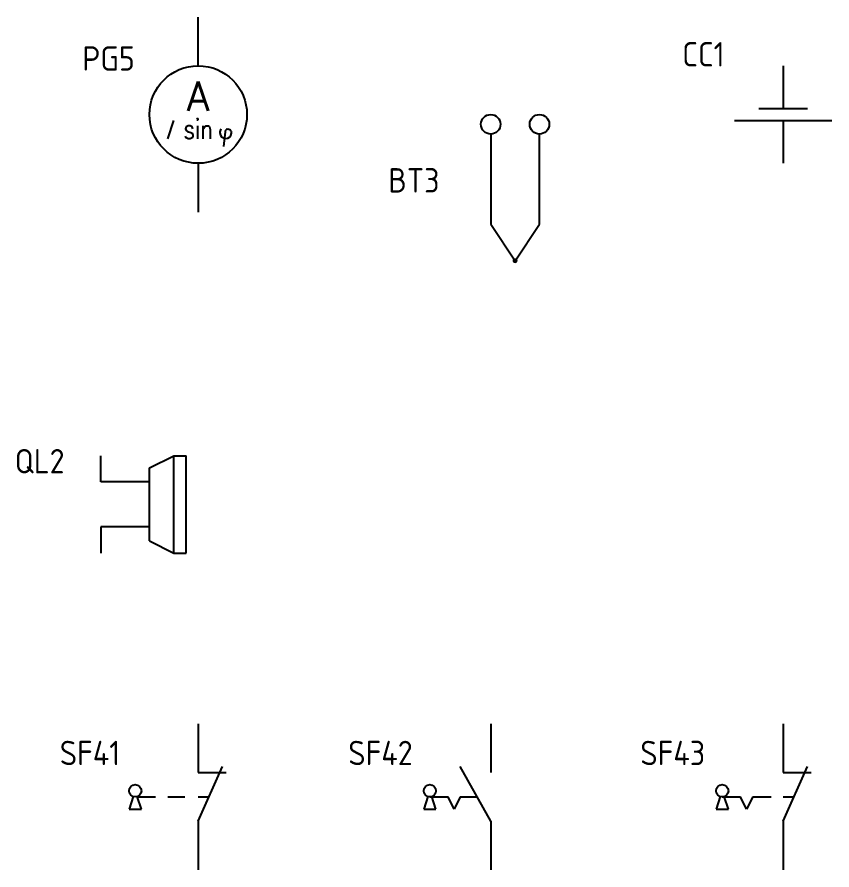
# Model space of a CAD drawing. Header units: millimetres. Extents: x 1746 to 2533, y 1027 to 2108.
# Drawn here: x 1891.4 to 1975, y 1292.5 to 1380 of the extents above; entities that cross this region are included whole.
import ezdxf
from ezdxf.enums import TextEntityAlignment as Align

# ---------------------------------------------------------------- set-up
doc = ezdxf.new("R2010")
doc.units = ezdxf.units.MM
doc.layers.add('SYMS', color=7, linetype='Continuous')
doc.layers.add('TAGS', color=7, linetype='Continuous')
doc.styles.add('SIMPLEX', font='simplex')
doc.styles.add('WD_IEC', font='isocp2.shx', dxfattribs={"width": 0.9, "height": 4})

# ---------------------------------------------------------------- blocks, each defined once
blk = doc.blocks.new('VAM1')
for p, q in [((0, 5), (0, 10)), ((-3.125, -2.5), (-2.5, -0.625)), ((2.748, -1.771), (2.596, -3.263)), ((0, -5), (0, -10))]:
    blk.add_line(p, q)
blk.add_circle((0, 0), 5)
for centre, radius, start, end in [((3.365, -1.909), 1.139, 157.07147, 178.73656), ((3.036, -1.801), 0.29, 102.5424, 174.16899), ((3.054, -1.882), 0.372, 353.11043, 102.5424), ((2.827, -1.854), 0.601, 182.84838, 353.11043)]:
    blk.add_arc(centre, radius, start, end)
at = {"style": 'SIMPLEX'}
blk.add_text('A', height=3, dxfattribs=at).set_placement((0, 1.875), align=Align.MIDDLE)
at = {"style": 'SIMPLEX', "width": 0.8}
blk.add_text('sin', height=2, dxfattribs=at).set_placement((0, -2.5), align=Align.CENTER)
at = {"style": 'WD_IEC'}
for tag, p in [('INST', (-6.5, 10.5)), ('LOC', (-6.5, 7.5)), ('TAG1', (-6.5, 4.5)), ('XREF', (-6.5, -4)), ('DESC1', (-6.5, -7.85)), ('DESC2', (-6.5, -11.35)), ('DESC3', (-6.5, -14.85)), ('WDTAGALT', (-6, -18))]:
    blk.add_attdef(tag, text='', height=2.5, dxfattribs=at).set_placement(p, align=Align.RIGHT)
at = {"style": 'WD_IEC', "flags": 1}
for tag, p, height in [('MFG', (2.75, 9), 1.5), ('X2TERM01', (0, 10), 0.32), ('CAT', (2.75, 6.5), 1.5), ('X4LINK', (-5, 0), 0.32), ('X1LINK', (5, 0), 0.32), ('ASSYCODE', (1, -6.5), 1), ('FAMILY', (1, -8), 1), ('CATDESC', (1, -9.5), 1), ('X8TERM02', (0, -10), 0.32)]:
    blk.add_attdef(tag, p, '', height=height, dxfattribs=at)
at = {"style": 'WD_IEC'}
blk.add_attdef('TERM01', text='', height=2, rotation=90, dxfattribs=at).set_placement((-1, 10), align=Align.RIGHT)
blk.add_attdef('TERM02', (-1, -10), '', height=2, rotation=90, dxfattribs=at)
blk = doc.blocks.new('VTC1L')
for p, q in [((0, -2), (0, -11.25)), ((5, -11.25), (5, -2)), ((0, -11.25), (2.5, -15)), ((2.5, -15), (5, -11.25))]:
    blk.add_line(p, q)
at = {"const_width": 0.25}
blk.add_lwpolyline([(2.375, -15, 1), (2.625, -15, 1)], format="xyb", close=True, dxfattribs=at)
for centre in [(0, -1), (5, -1)]:
    blk.add_circle(centre, 1)
at = {"style": 'WD_IEC'}
for tag, p in [('INST', (-5.25, -1)), ('LOC', (-5.25, -4.5)), ('TAG1', (-5.25, -8)), ('RATING1', (-5.25, -12.35)), ('RATING2', (-5.25, -16.35)), ('DESC1', (-5.25, -20.35)), ('DESC2', (-5.25, -23.85)), ('DESC3', (-5.25, -27.35)), ('XREF', (-5.25, -32.35)), ('WDTAGALT', (-5, -36))]:
    blk.add_attdef(tag, text='', height=2.5, dxfattribs=at).set_placement(p, align=Align.RIGHT)
for tag, p, height, flags in [('X2TERM01', (0, 0), 0.32, 1), ('X2TERM02', (5, 0), 0.32, 1), ('X4TERM01', (-1, -1), 0.32, 1), ('X1TERM02', (6, -1), 0.32, 1), ('MFG', (7.5, -6.25), 1.5, 9), ('CAT', (7.5, -8.75), 1.5, 9), ('ASSYCODE', (6, -12.75), 1, 1), ('FAMILY', (6, -14.25), 1, 1), ('CATDESC', (6, -15.75), 1, 1)]:
    blk.add_attdef(tag, p, '', height=height, dxfattribs=dict(at, flags=flags))
for tag, p in [('TERM01', (-1, -3.75)), ('TERM02', (4, -3.75))]:
    blk.add_attdef(tag, text='', height=2, rotation=90, dxfattribs=at).set_placement(p, align=Align.RIGHT)
blk = doc.blocks.new('VPW1G4')
for p, q in [((0, 5), (0, 0.625)), ((-2.5, 0.625), (2.5, 0.625)), ((-5, -0.625), (5, -0.625)), ((0, -0.625), (0, -5))]:
    blk.add_line(p, q)
at = {"style": 'WD_IEC'}
for tag, p in [('INST', (-6.01, 10.931)), ('LOC', (-6.01, 7.931)), ('TAG1', (-6.01, 4.931)), ('DESC1', (-5.519, -6.293)), ('DESC2', (-5.519, -9.293)), ('DESC3', (-5.519, -12.293))]:
    blk.add_attdef(tag, text='', height=2.5, dxfattribs=at).set_placement(p, align=Align.RIGHT)
blk.add_attdef('TERM01', text='', height=2, rotation=90, dxfattribs=at).set_placement((-0.991, 9.258), align=Align.RIGHT)
at = {"style": 'WD_IEC', "flags": 9}
for tag, p in [('MFG', (5.861, 6.301)), ('CAT', (5.861, 3.801))]:
    blk.add_attdef(tag, text='', height=1.5, dxfattribs=at).set_placement(p, align=Align.RIGHT)
at = {"style": 'WD_IEC', "flags": 1}
for tag, p, height in [('X2TERM01', (0, 5), 0.32), ('ASSYCODE', (2.478, -5.123), 1), ('X8TERM02', (0, -5), 0.32), ('FAMILY', (2.478, -6.623), 1), ('CATDESC', (2.478, -8.123), 1)]:
    blk.add_attdef(tag, p, '', height=height, dxfattribs=at)
at = {"style": 'WD_IEC'}
blk.add_attdef('RATING1', text='', height=2.5, dxfattribs=at).set_placement((-11.627, 1.069), align=Align.CENTER)
at = {"lineweight": 15, "style": 'WD_IEC'}
blk.add_attdef('XREF', text='', height=2.5, dxfattribs=at).set_placement((-5.519, -3.293), align=Align.RIGHT)
at = {"style": 'WD_IEC'}
blk.add_attdef('TERM02', (-1, -10.448), '', height=2, rotation=90, dxfattribs=at)
blk = doc.blocks.new('VSV1Y4')
for p, q in [((0, 2.314), (0, 5)), ((5, 3.75), (7.5, 5)), ((7.5, -5), (7.5, 5)), ((7.5, 5), (8.75, 5)), ((8.75, -5), (8.75, 5)), ((5, -3.75), (5, 3.75)), ((5, 2.314), (0, 2.314)), ((5, -2.314), (0, -2.314)), ((0, -2.314), (0, -5)), ((5, -3.75), (7.5, -5)), ((7.5, -5), (8.75, -5))]:
    blk.add_line(p, q)
at = {"style": 'WD_IEC'}
for tag, p in [('INST', (-3.708, 9.184)), ('LOC', (-3.708, 6.184)), ('TAG1', (-3.708, 3.184)), ('DESC1', (-3.708, -4.416)), ('DESC2', (-3.708, -7.416)), ('DESC3', (-3.708, -10.416))]:
    blk.add_attdef(tag, text='', height=2.5, dxfattribs=at).set_placement(p, align=Align.RIGHT)
at = {"style": 'WD_IEC', "flags": 1}
for tag, p, height in [('MFG', (9.158, 6.041), 1.5), ('X2TERM01', (0, 5), 0.32), ('CAT', (9.158, 3.541), 1.5), ('ASSYCODE', (9.34, -4.616), 1), ('X8TERM02', (0, -5), 0.32), ('FAMILY', (9.34, -6.116), 1), ('CATDESC', (9.34, -7.616), 1)]:
    blk.add_attdef(tag, p, '', height=height, dxfattribs=at)
at = {"style": 'WD_IEC'}
blk.add_attdef('TERM01', text='', height=2, rotation=90, dxfattribs=at).set_placement((-0.644, 4.511), align=Align.RIGHT)
blk.add_attdef('TERM02', (-0.675, -5.356), '', height=2, rotation=90, dxfattribs=at)
at = {"lineweight": 15, "style": 'WD_IEC'}
blk.add_attdef('XREF', text='', height=2.5, dxfattribs=at).set_placement((-3.708, -1.416), align=Align.RIGHT)
at = {"style": 'WD_IEC', "width": 0.9}
blk.add_attdef('WDTAGALT', text='', height=2.5, dxfattribs=at).set_placement((-3.708, -13.416), align=Align.RIGHT)
blk = doc.blocks.new('VPB12KS')
for p, q in [((0, 7.5), (0, 2.5)), ((0, -2.5), (2.5, 3.125)), ((0, 2.5), (2.868, 2.5)), ((-6.656, 0.032), (-7.083, -1.25)), ((-5.833, -1.25), (-6.261, 0.032)), ((-6.25, 0), (-4.375, 0)), ((-3.125, 0), (-1.389, 0)), ((0, 0), (1.111, 0)), ((-7.083, -1.25), (-5.833, -1.25)), ((0, -2.5), (0, -7.5))]:
    blk.add_line(p, q)
blk.add_circle((-6.458, 0.625), 0.625)
at = {"style": 'WD_IEC'}
for tag, p in [('INST', (-8, 10.25)), ('LOC', (-8, 6.75)), ('TAG1', (-8, 3.25)), ('DESC1', (-8, -10.35)), ('DESC2', (-8, -13.85)), ('DESC3', (-8, -17.35))]:
    blk.add_attdef(tag, text='', height=2.5, dxfattribs=at).set_placement(p, align=Align.RIGHT)
blk.add_attdef('TERM01', text='', height=2, rotation=90, dxfattribs=at).set_placement((-1, 7.5), align=Align.RIGHT)
at = {"style": 'WD_IEC', "flags": 1}
for tag, p, height in [('X2TERM01', (0, 7.5), 0.32), ('CONTACT', (0.5, 4.5), 1), ('COMMON', (1.75, 3.25), 1), ('X1LINK', (1.5, 0), 0.32), ('ASSYCODE', (1, -4), 1), ('FAMILY', (1, -5.5), 1), ('CATDESC', (1, -7), 1), ('X8TERM02', (0, -7.5), 0.32)]:
    blk.add_attdef(tag, p, '', height=height, dxfattribs=at)
at = {"style": 'WD_IEC', "flags": 9}
for tag, p in [('MFG', (-8.5, -0.25)), ('CAT', (-8.5, -2.75))]:
    blk.add_attdef(tag, text='', height=1.5, dxfattribs=at).set_placement(p, align=Align.RIGHT)
at = {"style": 'WD_IEC'}
blk.add_attdef('TERM02', (-1, -7.5), '', height=2, rotation=90, dxfattribs=at)
at = {"lineweight": 15, "style": 'WD_IEC'}
for tag, p in [('XREF', (-8, -6.35)), ('WDTAGALT', (-8, -20.5))]:
    blk.add_attdef(tag, text='', height=2.5, dxfattribs=at).set_placement(p, align=Align.RIGHT)
blk = doc.blocks.new('VPB11KSL')
for p, q in [((0, 7.5), (0, 2.5)), ((0, -2.5), (-3.125, 3.125)), ((-6.448, 0.032), (-6.875, -1.25)), ((-6.25, 0), (-4.375, 0)), ((-5.625, -1.25), (-6.052, 0.032)), ((-3.75, -1.25), (-4.375, 0)), ((-3.125, 0), (-3.75, -1.25)), ((-3.125, 0), (-1.389, 0)), ((-6.875, -1.25), (-5.625, -1.25)), ((0, -2.5), (0, -7.5))]:
    blk.add_line(p, q)
blk.add_circle((-6.25, 0.625), 0.625)
at = {"style": 'WD_IEC'}
for tag, p in [('INST', (-8, 10.25)), ('LOC', (-8, 6.75)), ('TAG1', (-8, 3.25)), ('DESC1', (-8, -10.35)), ('DESC2', (-8, -13.85)), ('DESC3', (-8, -17.35))]:
    blk.add_attdef(tag, text='', height=2.5, dxfattribs=at).set_placement(p, align=Align.RIGHT)
blk.add_attdef('TERM01', text='', height=2, rotation=90, dxfattribs=at).set_placement((-1, 7.5), align=Align.RIGHT)
at = {"style": 'WD_IEC', "flags": 1}
for tag, p, height in [('X2TERM01', (0, 7.5), 0.32), ('CONTACT', (0.5, 4.5), 1), ('COMMON', (1.75, 3.25), 1), ('X1LINK', (0, 0), 0.32), ('ASSYCODE', (1, -4), 1), ('FAMILY', (1, -5.5), 1), ('CATDESC', (1, -7), 1), ('X8TERM02', (0, -7.5), 0.32)]:
    blk.add_attdef(tag, p, '', height=height, dxfattribs=at)
at = {"style": 'WD_IEC', "flags": 9}
for tag, p in [('MFG', (-8.5, -0.25)), ('CAT', (-8.5, -2.75))]:
    blk.add_attdef(tag, text='', height=1.5, dxfattribs=at).set_placement(p, align=Align.RIGHT)
at = {"style": 'WD_IEC'}
blk.add_attdef('TERM02', (-1, -7.5), '', height=2, rotation=90, dxfattribs=at)
at = {"lineweight": 15, "style": 'WD_IEC'}
for tag, p in [('XREF', (-8, -6.35)), ('WDTAGALT', (-8, -20.5))]:
    blk.add_attdef(tag, text='', height=2.5, dxfattribs=at).set_placement(p, align=Align.RIGHT)
blk = doc.blocks.new('VPB12KSL')
for p, q in [((0, 7.5), (0, 2.5)), ((0, -2.5), (2.5, 3.125)), ((0, 2.5), (2.868, 2.5)), ((-6.448, 0.032), (-6.875, -1.25)), ((-6.25, 0), (-4.375, 0)), ((-5.625, -1.25), (-6.052, 0.032)), ((-3.75, -1.25), (-4.375, 0)), ((-3.125, 0), (-3.75, -1.25)), ((-3.125, 0), (-1.25, 0)), ((0, 0), (1.111, 0)), ((-6.875, -1.25), (-5.625, -1.25)), ((0, -2.5), (0, -7.5))]:
    blk.add_line(p, q)
blk.add_circle((-6.25, 0.625), 0.625)
at = {"style": 'WD_IEC'}
for tag, p in [('INST', (-8, 10.25)), ('LOC', (-8, 6.75)), ('TAG1', (-8, 3.25)), ('DESC1', (-8, -10.35)), ('DESC2', (-8, -13.85)), ('DESC3', (-8, -17.35))]:
    blk.add_attdef(tag, text='', height=2.5, dxfattribs=at).set_placement(p, align=Align.RIGHT)
blk.add_attdef('TERM01', text='', height=2, rotation=90, dxfattribs=at).set_placement((-1, 7.5), align=Align.RIGHT)
at = {"style": 'WD_IEC', "flags": 1}
for tag, p, height in [('X2TERM01', (0, 7.5), 0.32), ('CONTACT', (0.5, 4.5), 1), ('COMMON', (1.75, 3.25), 1), ('X1LINK', (1.5, 0), 0.32), ('ASSYCODE', (1, -4), 1), ('FAMILY', (1, -5.5), 1), ('CATDESC', (1, -7), 1), ('X8TERM02', (0, -7.5), 0.32)]:
    blk.add_attdef(tag, p, '', height=height, dxfattribs=at)
at = {"style": 'WD_IEC', "flags": 9}
for tag, p in [('MFG', (-8.5, -0.25)), ('CAT', (-8.5, -2.75))]:
    blk.add_attdef(tag, text='', height=1.5, dxfattribs=at).set_placement(p, align=Align.RIGHT)
at = {"style": 'WD_IEC'}
blk.add_attdef('TERM02', (-1, -7.5), '', height=2, rotation=90, dxfattribs=at)
at = {"lineweight": 15, "style": 'WD_IEC'}
for tag, p in [('XREF', (-8, -6.35)), ('WDTAGALT', (-8, -20.5))]:
    blk.add_attdef(tag, text='', height=2.5, dxfattribs=at).set_placement(p, align=Align.RIGHT)

msp = doc.modelspace()

# ---------------------------------------------------------------- block references
at = {"layer": 'SYMS'}
ref = msp.add_blockref('VAM1', (1910, 1370), dxfattribs=at)
ref.add_attrib('TAG1', 'PG5', dxfattribs={"layer": 'TAGS', "height": 2.5, "style": 'WD_IEC'}).set_placement((1903.5, 1374.5), align=Align.RIGHT)
ref = msp.add_blockref('VPW1G4', (1970, 1370), dxfattribs=at)
ref.add_attrib('TAG1', 'CC1', dxfattribs={"layer": 'TAGS', "height": 2.5, "style": 'WD_IEC'}).set_placement((1963.99, 1374.931), align=Align.RIGHT)
ref = msp.add_blockref('VTC1L', (1940, 1370), dxfattribs=at)
ref.add_attrib('TAG1', 'BT3', dxfattribs={"layer": 'TAGS', "height": 2.5, "style": 'WD_IEC'}).set_placement((1934.75, 1362), align=Align.RIGHT)
ref = msp.add_blockref('VSV1Y4', (1900, 1330), dxfattribs=at)
ref.add_attrib('TAG1', 'QL2', dxfattribs={"layer": 'TAGS', "height": 2.5, "style": 'WD_IEC'}).set_placement((1896.292, 1333.184), align=Align.RIGHT)
ref = msp.add_blockref('VPB12KS', (1910, 1300), dxfattribs=at)
ref.add_attrib('TAG1', 'SF41', dxfattribs={"layer": 'TAGS', "height": 2.5, "style": 'WD_IEC'}).set_placement((1902, 1303.25), align=Align.RIGHT)
ref = msp.add_blockref('VPB11KSL', (1940, 1300), dxfattribs=at)
ref.add_attrib('TAG1', 'SF42', dxfattribs={"layer": 'TAGS', "height": 2.5, "style": 'WD_IEC'}).set_placement((1932, 1303.25), align=Align.RIGHT)
ref = msp.add_blockref('VPB12KSL', (1970, 1300), dxfattribs=at)
ref.add_attrib('TAG1', 'SF43', dxfattribs={"layer": 'TAGS', "height": 2.5, "style": 'WD_IEC'}).set_placement((1962, 1303.25), align=Align.RIGHT)

doc.saveas('drawing.dxf')
